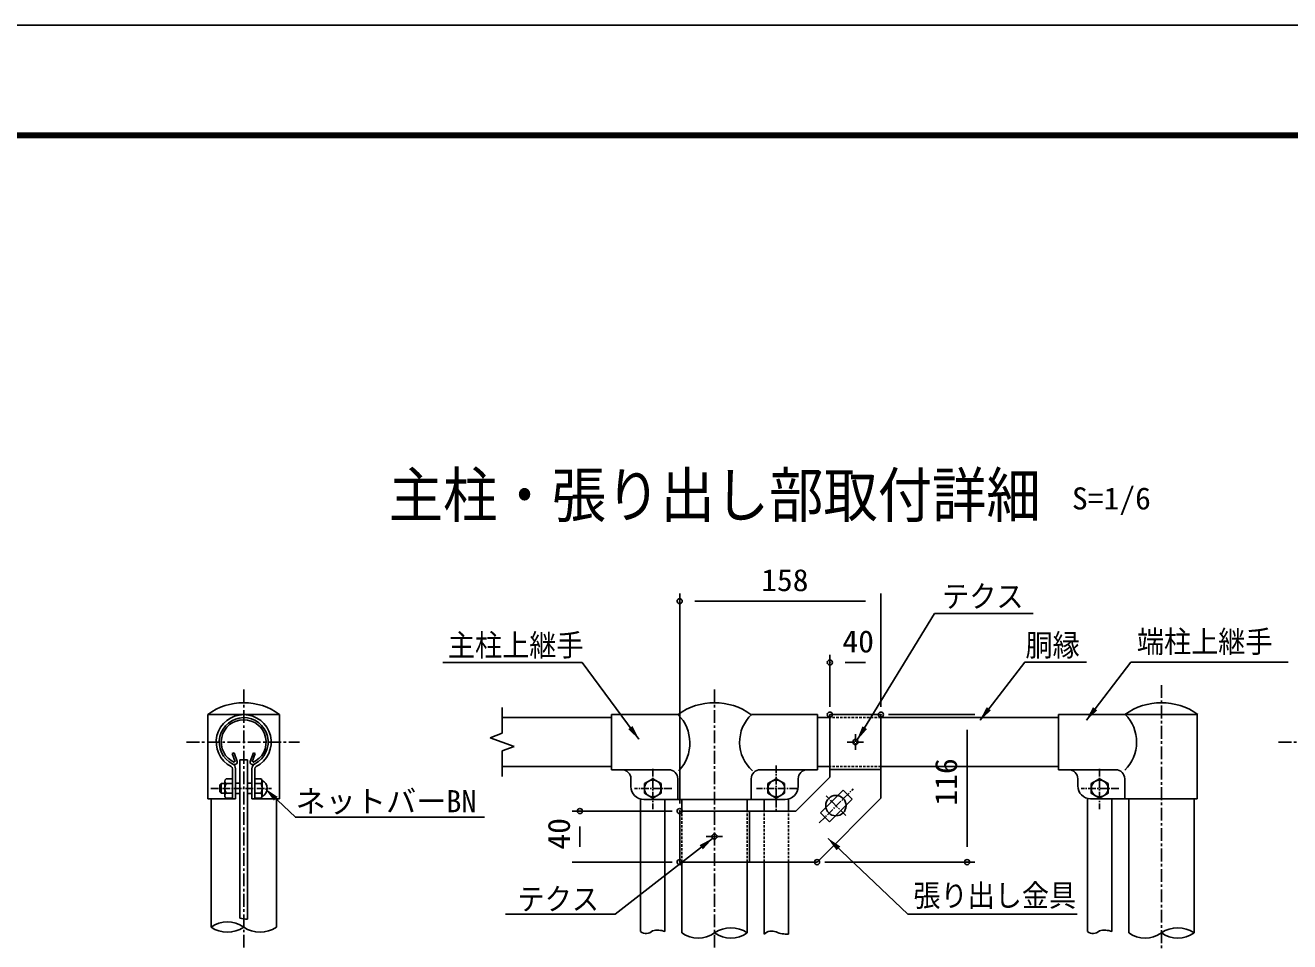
# Model space of a CAD drawing. Units: millimetres, scale not verified, with parts at other scales. Extents: x -5012 to 5012, y -3544 to 3544.
# Drawn here: x 1143 to 3619, y 1750 to 3544 of the extents above; entities that cross this region are included whole.
import ezdxf
from ezdxf.enums import TextEntityAlignment as Align

# ---------------------------------------------------------------- set-up
doc = ezdxf.new("R2010")
doc.units = ezdxf.units.MM
doc.header["$LTSCALE"] = 20
doc.header["$PDMODE"] = 32
doc.header["$PDSIZE"] = 10
for name, pattern in [('USER1', [1.125, 0.75, -0.125, 0.125, -0.125]), ('USER2', [2, 1.25, -0.25, 0.25, -0.25]), ('USER3', [0.375, 0.25, -0.125])]:
    doc.linetypes.add(name, pattern=pattern)
for name, color, linetype, lineweight in [('0-1_8部品', 7, 'Continuous', 25), ('0-4_5寸法', 1, 'Continuous', 25), ('0-8_7詳細', 7, 'Continuous', 25), ('0-9_6文字', 1, 'Continuous', 25), ('0-C_0', 7, 'Continuous', 25)]:
    doc.layers.add(name, color=color, linetype=linetype, lineweight=lineweight)
doc.layers.add('0-5_DEFPOINTS', color=7, linetype='Continuous')
doc.styles.add('ＭＳ ゴシック', font='')
doc.styles.get('ＭＳ ゴシック').set_extended_font_data('MS Gothic')

msp = doc.modelspace()

# ---------------------------------------------------------------- linework, layer by layer
at = {"layer": '0-1_8部品', "color": 1, "linetype": 'USER1'}
for p, q in [((2697.88, 1982.3), (2764.32, 2048.73)), ((2749.74, 1996.87), (2711.21, 2035.41))]:
    msp.add_line(p, q, dxfattribs=at)
at = {"layer": '0-1_8部品'}
for p, q in [((2700.16, 2002.26), (2744.36, 2046.45)), ((2762.04, 2028.77), (2744.36, 2046.45)), ((2717.84, 1984.58), (2762.04, 2028.77)), ((2717.84, 1984.58), (2700.16, 2002.26))]:
    msp.add_line(p, q, dxfattribs=at)
at = {"layer": '0-4_5寸法'}
for p, q in [((2424.54, 2020.51), (2424.54, 2431.34)), ((2818.63, 2209.26), (2818.63, 2431.34)), ((2788.63, 2416.34), (2454.54, 2416.34)), ((2923.2, 2391.99), (2772.2, 2144.86)), ((3116.76, 2391.99), (2923.2, 2391.99)), ((2718.63, 2209.26), (2718.63, 2311.34)), ((2818.63, 2209.26), (2818.63, 2311.34)), ((2788.63, 2296.34), (2748.63, 2296.34)), ((2833.63, 2194.26), (3002.32, 2194.26)), ((2987.32, 2164.26), (2987.32, 1935.51)), ((2409.54, 2005.51), (2214.31, 2005.51)), ((2229.31, 1935.51), (2229.31, 1975.51)), ((2409.54, 1905.51), (2214.31, 1905.51)), ((2708.59, 1905.51), (3002.32, 1905.51))]:
    msp.add_line(p, q, dxfattribs=at)
for points in [[(1961.02, 2296.43), (2233.46, 2296.43), (2344.71, 2146.39)], [(3221.07, 2296.86), (3100.13, 2296.86), (3012.8, 2183.63)], [(3616, 2296.86), (3308.19, 2296.86), (3220.85, 2183.63)], [(2042.2, 1993.22), (1672.2, 1993.22), (1613.32, 2048.95)], [(2083.56, 1803.74), (2298.14, 1803.74), (2488.91, 1951.84)], [(3202.9, 1803.74), (2871.26, 1803.74), (2715.18, 1951.69)]]:
    msp.add_lwpolyline(points, dxfattribs=at)
for points in [[(3011.58, 2182.04), (3025.77, 2208.98), (3034.02, 2202.62)], [(3219.63, 2182.04), (3233.83, 2208.98), (3242.08, 2202.62)], [(2345.9, 2144.78), (2323.84, 2165.78), (2332.21, 2171.98)], [(2771.15, 2143.15), (2782.35, 2171.47), (2791.24, 2166.04)], [(1611.86, 2050.32), (1637.24, 2033.48), (1630.07, 2025.92)], [(2490.49, 1953.07), (2469.99, 1930.55), (2463.6, 1938.78)], [(2713.73, 1953.07), (2739.09, 1936.21), (2731.92, 1928.65)]]:
    msp.add_solid(points, dxfattribs=at)
at = {"layer": '0-5_DEFPOINTS'}
for p in [(2424.54, 2416.34), (2718.63, 2296.34), (2718.63, 2194.26), (2818.63, 2194.26), (2229.31, 2005.51), (2424.54, 2005.51), (2424.54, 1905.51), (2693.59, 1905.51), (2987.32, 1905.51)]:
    msp.add_point(p, dxfattribs=at)
at = {"layer": '0-8_7詳細', "color": 1, "linetype": 'USER2'}
for p, q in [((1570.92, 2243.25), (1570.92, 723.53)), ((2492.79, 2243.25), (2492.79, 683.57)), ((3367.79, 2252.02), (3367.79, 779.59)), ((1459.12, 2140.51), (1680.1, 2140.51)), ((3597.22, 2140.51), (3818.2, 2140.51))]:
    msp.add_line(p, q, dxfattribs=at)
at = {"layer": '0-8_7詳細'}
for p, q in [((2077.01, 2157.75), (2077.01, 2208.15)), ((1500.61, 2194.69), (1641.22, 2194.69)), ((1500.61, 2194.69), (1500.61, 2029.64)), ((1641.22, 2194.69), (1641.22, 2140.51)), ((2291.2, 2188.39), (2077.01, 2188.39)), ((2421.06, 2194.69), (2291.2, 2194.69)), ((2291.2, 2194.69), (2291.2, 2086.34)), ((2694.37, 2194.69), (2565.51, 2194.69)), ((2694.37, 2194.69), (2694.37, 2086.34)), ((2718.63, 2188.39), (2694.37, 2188.39)), ((2718.63, 2194.26), (2718.61, 2071.95)), ((2718.63, 2194.26), (2818.63, 2194.26)), ((2818.63, 2194.26), (2818.61, 2030.51)), ((3166.2, 2188.39), (2818.63, 2188.39)), ((3166.2, 2194.69), (3166.2, 2086.33)), ((3438.09, 2194.69), (3166.2, 2194.69)), ((3438.09, 2190.94), (3438.09, 2029.64)), ((2053.33, 2149.13), (2077.01, 2157.75)), ((2053.33, 2149.13), (2077.01, 2157.75)), ((1641.22, 2140.51), (1641.22, 2029.64)), ((2100.69, 2131.89), (2053.33, 2149.13)), ((1551.96, 2119.74), (1548.17, 2118.36)), ((1554.21, 2101.75), (1548.17, 2118.36)), ((1558.2, 2102.59), (1551.96, 2119.74)), ((1563.36, 2105.84), (1563.36, 1796.06)), ((1578.48, 2105.84), (1563.36, 2105.84)), ((1578.48, 2105.84), (1578.48, 1793.85)), ((1583.64, 2102.59), (1589.88, 2119.74)), ((1587.62, 2101.75), (1593.67, 2118.36)), ((1589.88, 2119.74), (1593.67, 2118.36)), ((1549.12, 2088.15), (1549.12, 2029.64)), ((1554.92, 2088.29), (1554.92, 2029.64)), ((1586.92, 2088.29), (1586.92, 2029.64)), ((1592.71, 2088.15), (1592.71, 2029.64)), ((2291.2, 2092.64), (2077.01, 2092.64)), ((2403.21, 2086.34), (2291.2, 2086.34)), ((2694.37, 2086.34), (2582.37, 2086.34)), ((2718.62, 2092.64), (2694.37, 2092.64)), ((2718.62, 2086.77), (2818.62, 2086.77)), ((3166.2, 2092.64), (2818.62, 2092.64)), ((3278.21, 2086.33), (3166.2, 2086.33)), ((1526.57, 2059.24), (1524.05, 2056.72)), ((1524.05, 2056.72), (1524.05, 2042.88)), ((1534.13, 2059.24), (1526.57, 2059.24)), ((1526.57, 2059.24), (1526.57, 2040.36)), ((1534.13, 2064.01), (1534.13, 2034.05)), ((1534.13, 2064.01), (1534.13, 2034.05)), ((1536.65, 2068.7), (1549.25, 2068.7)), ((1549.25, 2059.24), (1536.65, 2059.24)), ((1563.36, 2059.88), (1554.92, 2059.88)), ((1586.92, 2059.88), (1578.48, 2059.88)), ((1605.01, 2068.7), (1592.71, 2068.7)), ((1605.43, 2059.25), (1592.71, 2059.25)), ((1606.95, 2065.35), (1605.01, 2068.7)), ((1606.95, 2065.35), (1605.01, 2068.7)), ((1606.95, 2034.25), (1606.95, 2065.35)), ((2329, 2068.7), (2329, 2053.58)), ((2329, 2068.7), (2329, 2053.58)), ((2355.46, 2059.26), (2371.83, 2068.71)), ((2355.46, 2040.34), (2355.46, 2059.26)), ((2371.83, 2068.71), (2388.21, 2059.26)), ((2388.21, 2059.26), (2388.21, 2040.34)), ((2420.84, 2068.7), (2420.84, 2028.38)), ((2420.84, 2068.7), (2420.84, 2028.38)), ((2564.73, 2068.7), (2564.73, 2028.38)), ((2597.36, 2059.26), (2613.74, 2068.71)), ((2597.36, 2040.34), (2597.36, 2059.26)), ((2613.74, 2068.71), (2630.12, 2059.26)), ((2630.12, 2059.26), (2630.12, 2040.34)), ((2652.17, 2005.51), (2718.61, 2071.95)), ((2656.58, 2068.7), (2656.58, 2053.58)), ((2656.58, 2068.7), (2656.58, 2053.58)), ((3204, 2068.69), (3204, 2054.84)), ((3204, 2068.69), (3204, 2054.84)), ((3295.85, 2068.69), (3295.85, 2029.64)), ((3295.85, 2068.69), (3295.85, 2029.64)), ((3295.85, 2068.69), (3295.85, 2029.64)), ((1524.05, 2042.88), (1526.57, 2040.36)), ((1524.05, 2042.88), (1526.57, 2040.36)), ((1534.13, 2040.36), (1526.57, 2040.36)), ((1549.25, 2040.36), (1536.65, 2040.36)), ((1536.65, 2030.9), (1549.25, 2030.9)), ((1563.36, 2039.72), (1554.92, 2039.72)), ((1586.92, 2039.72), (1578.48, 2039.72)), ((1592.71, 2040.35), (1605.43, 2040.35)), ((1605.01, 2030.9), (1606.95, 2034.25)), ((2371.83, 2030.89), (2355.46, 2040.34)), ((2388.21, 2040.34), (2371.83, 2030.89)), ((2613.74, 2030.89), (2597.36, 2040.34)), ((2630.12, 2040.34), (2613.74, 2030.89)), ((2693.59, 1905.51), (2818.61, 2030.51)), ((1500.61, 2029.64), (1554.92, 2029.64)), ((1506.91, 2029.64), (1506.91, 1778.33)), ((1586.92, 2029.64), (1641.22, 2029.64)), ((1634.92, 2029.64), (1634.92, 1778.33)), ((2347.9, 2028.38), (2347.9, 1769.78)), ((2421.47, 2028.38), (2354.2, 2028.38)), ((2421.47, 2028.38), (2354.2, 2028.38)), ((2395.77, 2028.38), (2395.77, 1769.78)), ((2631.38, 2028.38), (2420.85, 2028.38)), ((2631.38, 2028.38), (2420.85, 2028.38)), ((2424.54, 2005.51), (2424.54, 1905.51)), ((2652.17, 2005.51), (2424.54, 2005.51)), ((2428.78, 2005.51), (2428.78, 2028.38)), ((2556.79, 2005.51), (2556.79, 2028.38)), ((2561.04, 2005.51), (2561.04, 1905.51)), ((2589.8, 2028.38), (2589.8, 2005.51)), ((2637.68, 2028.38), (2637.68, 2005.51)), ((3222.9, 2029.64), (3222.9, 1769.78)), ((3438.09, 2029.64), (3229.2, 2029.64)), ((3270.77, 2029.64), (3270.77, 1769.78)), ((3303.78, 1766.99), (3303.78, 2029.64)), ((3431.79, 1766.99), (3431.79, 2029.64)), ((2693.59, 1905.51), (2424.54, 1905.51)), ((2428.78, 1766.99), (2428.78, 1905.51)), ((2556.79, 1766.99), (2556.79, 1905.51)), ((2589.8, 1905.51), (2589.8, 1764.74)), ((2637.68, 1905.51), (2637.68, 1764.74))]:
    msp.add_line(p, q, dxfattribs=at)
at = {"layer": '0-8_7詳細', "color": 1, "linetype": 'USER3'}
for p, q in [((2818.63, 2188.39), (2718.63, 2188.39)), ((2818.62, 2092.64), (2718.62, 2092.64)), ((2428.78, 1905.51), (2428.78, 2005.51)), ((2556.79, 1905.51), (2556.79, 2005.51)), ((2589.8, 1905.51), (2589.8, 2005.51)), ((2637.68, 1905.51), (2637.68, 2005.51))]:
    msp.add_line(p, q, dxfattribs=at)
at = {"layer": '0-8_7詳細', "color": 1, "linetype": 'USER1'}
for p, q in [((2768.63, 2156.08), (2768.62, 2125.33)), ((2752.59, 2140.51), (2784.35, 2140.51)), ((2371.83, 2088.09), (2371.83, 2008.99)), ((2613.74, 2094.98), (2613.74, 2006.56)), ((3246.83, 2088.08), (3246.83, 2008.99)), ((1506.8, 2049.8), (1625.57, 2049.8)), ((2409.43, 2049.8), (2335.79, 2049.8)), ((2654.34, 2049.8), (2574.81, 2049.8)), ((3284.43, 2049.8), (3210.79, 2049.8)), ((2476.75, 1955.51), (2508.51, 1955.51))]:
    msp.add_line(p, q, dxfattribs=at)
at = {"layer": '0-8_7詳細'}
for points in [[(2100.69, 2131.89), (2077.01, 2123.28), (2077.01, 2072.88)], [(1592.71, 2030.9), (1605.01, 2030.9), (1606.95, 2034.25)]]:
    msp.add_lwpolyline(points, dxfattribs=at)
msp.add_lwpolyline([(3246.83, 2068.71), (3263.21, 2059.25), (3263.21, 2040.34), (3246.83, 2030.88), (3230.46, 2040.34), (3230.46, 2059.25)], close=True, dxfattribs=at)
for centre, radius in [((2768.63, 2140.7), 5), ((2371.83, 2049.8), 16.38), ((2613.74, 2049.8), 16.38), ((3246.83, 2049.8), 16.38), ((2730.48, 2016.14), 20), ((2492.78, 1955.7), 5)]:
    msp.add_circle(centre, radius, dxfattribs=at)
for centre, radius, start, end in [((1570.92, 2098.23), 119.36, 53.91538, 126.08462), ((2492.79, 2095.08), 122.51, 54.39845, 125.60155), ((3367.79, 2095.08), 122.51, 54.39845, 125.60155), ((1570.92, 2140.51), 53.8, 297.13574, 242.86398), ((1570.92, 2140.51), 47.88, 297.19916, 243.76425), ((1570.92, 2140.51), 43.84, 294.17444, 245.66495), ((2365.46, 2138.51), 79.03, 316.83357, 45.29723), ((2616.61, 2140.18), 74.71, 133.14864, 228.26962), ((3242.96, 2140.4), 76.35, 314.05659, 45.29301), ((3429.78, 2190.94), 8.31, 0, 57.43225), ((3429.78, 2190.94), 8.31, 0, 57.43225), ((1544.08, 2088.15), 5.04, 0, 62.86411), ((1544.08, 2088.29), 10.84, 0, 62.80111), ((1544.08, 2088.29), 10.84, 0, 62.80111), ((1553.28, 2101.5), 5.04, 252.04498, 10.65469), ((1588.56, 2101.53), 5.04, 169.3454, 294.44897), ((1597.75, 2088.29), 10.84, 117.19865, 180), ((1597.75, 2088.29), 10.84, 117.19865, 180), ((1597.75, 2088.15), 5.04, 117.1354, 180), ((2311.36, 2068.7), 17.64, 0, 90), ((2311.36, 2068.7), 17.64, 0, 90), ((2403.21, 2068.7), 17.64, 0, 90), ((2403.21, 2068.7), 17.64, 0, 90), ((2582.37, 2068.7), 17.64, 90, 180), ((2582.37, 2068.7), 17.64, 90, 180), ((2674.22, 2068.7), 17.64, 90, 180), ((2674.22, 2068.7), 17.64, 90, 180), ((3186.36, 2068.69), 17.64, 0, 90), ((3278.21, 2068.69), 17.64, 0, 90), ((1551.92, 2049.9), 17.87, 148.45294, 211.99631), ((1551.92, 2049.9), 17.87, 148.45294, 211.99631), ((1540.03, 2064.01), 5.85, 125.80548, 234.62671), ((1540.03, 2064.01), 5.85, 125.80548, 234.62671), ((1577, 2069.55), 30.24, 340.09047, 352.02042), ((1577, 2069.55), 30.24, 340.09047, 352.02042), ((1576.71, 2049.8), 30.24, 341.79012, 18.20988), ((1576.71, 2049.8), 30.24, 341.79012, 18.20988), ((1599.67, 2049.8), 17.36, 294.79445, 65.20555), ((1539.07, 2035.64), 5.19, 117.18628, 242.88788), ((1539.07, 2035.64), 5.19, 117.18628, 242.88788), ((1577, 2030.05), 30.24, 7.97958, 19.90953), ((1577, 2030.05), 30.24, 7.97958, 19.90953), ((2354.2, 2053.58), 25.2, 180, 270), ((2354.2, 2053.58), 25.2, 180, 270), ((2631.38, 2053.58), 25.2, 270, 0), ((3229.2, 2054.84), 25.2, 180, 270), ((1538.91, 1732.57), 55.84, 55.03572, 124.9648), ((1578.92, 1849.69), 55.84, 253.81094, 269.53931), ((1538.91, 1824.09), 55.84, 235.03519, 304.96396), ((1602.92, 1824.09), 55.84, 235.03565, 304.96472), ((2358.91, 1783.64), 17.7, 231.54233, 314.55275), ((2381.39, 1727.99), 44.2, 71.00103, 103.15748), ((2460.79, 1812.75), 55.84, 235.03519, 304.96396), ((2524.79, 1721.23), 55.84, 55.03527, 124.96403), ((2524.79, 1812.75), 55.84, 235.03565, 304.96472), ((2604.73, 1748.29), 22.22, 67.4717, 132.22599), ((2634.24, 1819.46), 54.83, 247.48718, 273.59567), ((3233.91, 1783.64), 17.7, 231.54233, 314.55275), ((3256.39, 1727.99), 44.2, 71.00103, 103.15748), ((3335.79, 1812.75), 55.84, 235.03519, 304.96396), ((3399.79, 1721.22), 55.84, 55.03527, 124.96403), ((3399.79, 1812.75), 55.84, 235.03565, 304.96472)]:
    msp.add_arc(centre, radius, start, end, dxfattribs=at)
at = {"layer": '0-C_0', "color": 3}
msp.add_lwpolyline([(-5011.88, 3543.75), (5011.87, 3543.75), (5011.87, -3543.75), (-5011.88, -3543.75)], close=True, dxfattribs=at)
at = {"layer": '0-C_0'}
for points in [[(-4674.38, 3332.81), (4674.37, 3332.81), (4674.37, -3332.81), (-4674.38, -3332.81)], [(-4672.27, 3330.7), (4672.27, 3330.7), (4672.27, -3330.7), (-4672.27, -3330.7)], [(-4670.16, 3328.59), (4670.16, 3328.59), (4670.16, -3328.59), (-4670.16, -3328.59)], [(-4668.05, 3326.48), (4668.05, 3326.48), (4668.05, -3326.48), (-4668.05, -3326.48)], [(-4665.94, 3324.37), (4665.94, 3324.37), (4665.94, -3324.38), (-4665.94, -3324.38)]]:
    msp.add_lwpolyline(points, close=True, dxfattribs=at)

# ---------------------------------------------------------------- texts
at = {"layer": '0-4_5寸法', "color": 3, "style": 'ＭＳ ゴシック'}
for s, width, p in [('158', 1.05, (2584.09, 2423.01)), ('テクス', 0.9, (2938.44, 2391.23)), ('主柱上継手', 0.9, (1970.76, 2295.64)), ('40', 1.05, (2743.13, 2303.01)), ('胴縁', 0.9, (3101.63, 2295.71)), ('端柱上継手', 0.9, (3319.77, 2302.48)), ('テクス', 0.9, (2107.19, 1798.69)), ('張り出し金具', 0.9, (2882.15, 1805.68))]:
    msp.add_text(s, height=43.26, dxfattribs=dict(at, width=width)).set_placement(p, align=Align.BOTTOM_LEFT)
at = {"layer": '0-4_5寸法', "color": 3, "style": 'ＭＳ ゴシック', "width": 1.05}
for s, p in [('116', (2980.65, 2016.14)), ('40', (2222.63, 1930.01))]:
    msp.add_text(s, height=43.26, rotation=90, dxfattribs=at).set_placement(p, align=Align.BOTTOM_LEFT)
at = {"layer": '0-4_5寸法', "color": 3, "style": 'ＭＳ ゴシック'}
msp.add_text('ネットバーBN', height=43.3, dxfattribs=at).set_placement((1672.45, 1990.13), align=Align.BOTTOM_LEFT)
at = {"layer": '0-9_6文字', "color": 7, "style": 'ＭＳ ゴシック'}
for s, height, width, p in [('主柱・張り出し部取付詳細', 86.66, 0.9, (1854.86, 2554.81)), ('S=1/6', 43.26, 1.05, (3192.66, 2582.94))]:
    msp.add_text(s, height=height, dxfattribs=dict(at, width=width)).set_placement(p, align=Align.BOTTOM_LEFT)

doc.saveas('drawing.dxf')
